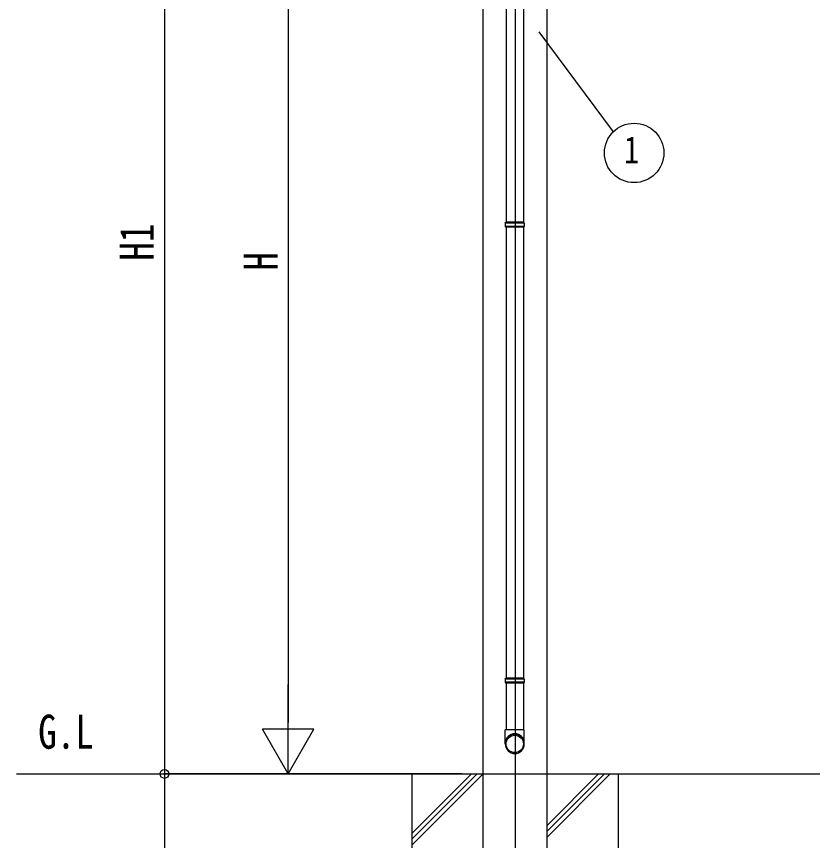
# Model space of a CAD drawing. Units: millimetres, scale not verified. Extents: x -10512 to 10512, y -7425 to 7425.
# Drawn here: x -2213 to -284, y -5030 to -3033 of the extents above; entities that cross this region are included whole.
import ezdxf
from ezdxf.enums import TextEntityAlignment as Align

# ---------------------------------------------------------------- set-up
doc = ezdxf.new("R2010")
doc.units = ezdxf.units.MM
doc.header["$LTSCALE"] = 40
for name, color, linetype in [('0-2_USER1', 3, 'Continuous'), ('0-3_YKK_12', 2, 'Continuous'), ('0-4_YKK_13', 4, 'Continuous'), ('0-5_YKK_A1', 4, 'Continuous'), ('0-6_YKK_D', 6, 'Continuous')]:
    doc.layers.add(name, color=color, linetype=linetype)
doc.styles.add('ＭＳ ゴシック', font='')
doc.styles.get('ＭＳ ゴシック').set_extended_font_data('MS Gothic')

msp = doc.modelspace()

# ---------------------------------------------------------------- linework, layer by layer
at = {"layer": '0-3_YKK_12'}
msp.add_line((-1004.54, -2049.01), (-1004.54, -5483.67), dxfattribs=at)
at = {"layer": '0-4_YKK_13'}
for p, q in [((-1026.31, -2439.13), (-1026.31, -3532)), ((-984.31, -2439.13), (-984.31, -3532)), ((-1028.31, -3534), (-1027.31, -3532)), ((-982.31, -3534), (-1028.31, -3534)), ((-983.31, -3532), (-1027.31, -3532)), ((-982.31, -3534), (-983.31, -3532)), ((-982.31, -3534), (-982.31, -3542)), ((-982.31, -3542), (-1028.31, -3542)), ((-983.31, -3544), (-1027.31, -3544)), ((-1026.31, -3544), (-1026.31, -4636.88)), ((-984.31, -3544), (-984.31, -4636.88)), ((-982.31, -3542), (-983.31, -3544)), ((-1028.31, -4638.88), (-1027.31, -4636.88)), ((-982.31, -4638.88), (-1028.31, -4638.88)), ((-982.31, -4646.88), (-1028.31, -4646.88)), ((-983.31, -4636.88), (-1027.31, -4636.88)), ((-983.31, -4648.88), (-1027.31, -4648.88)), ((-1026.31, -4648.88), (-1026.31, -4761.99)), ((-984.31, -4648.88), (-984.31, -4761.99)), ((-982.31, -4638.88), (-983.31, -4636.88)), ((-982.31, -4646.88), (-983.31, -4648.88)), ((-982.31, -4638.88), (-982.31, -4646.88)), ((-1028.31, -4796.13), (-1028.31, -4761.99)), ((-982.31, -4761.99), (-1028.31, -4761.99)), ((-982.31, -4796.13), (-982.31, -4761.99))]:
    msp.add_line(p, q, dxfattribs=at)
for points in [[(-1028.31, -3534), (-1028.31, -3542), (-1027.31, -3544)], [(-1028.31, -4638.88), (-1028.31, -4646.88), (-1027.31, -4648.88)]]:
    msp.add_lwpolyline(points, dxfattribs=at)
for centre, major_axis, ratio, start_param, end_param in [((-1005.31, -4794.39), (-23, 0), 0.996195, 3.1415927, 6.2831853), ((-1005.31, -4796.13), (-23, 0), 0.996195, 3.1415927, 6.2831853), ((-1005.31, -4796.13), (0, -23.43), 0.981806, 4.712389, 7.8539816)]:
    msp.add_ellipse(centre, major_axis=major_axis, ratio=ratio, start_param=start_param, end_param=end_param, dxfattribs=at)
msp.add_ellipse((-1005.31, -4796.13), major_axis=(21, 0), ratio=0.996195, dxfattribs=at)
at = {"layer": '0-5_YKK_A1'}
for p, q in [((-1082.29, -5418.96), (-1082.29, -2254.2)), ((-926.79, -5418.96), (-926.79, -2239.96)), ((-2213.03, -4868.96), (1782.92, -4868.96)), ((-1254.54, -4868.96), (-1254.54, -5568.96)), ((-1254.54, -5012.94), (-1110.56, -4868.96)), ((-1254.54, -5027.08), (-1096.42, -4868.96)), ((-1254.54, -5041.22), (-1082.27, -4868.96)), ((-926.79, -5021.84), (-773.91, -4868.96)), ((-926.79, -5007.7), (-788.05, -4868.96)), ((-926.79, -4993.56), (-802.19, -4868.96)), ((-754.54, -4868.96), (-754.54, -5568.96))]:
    msp.add_line(p, q, dxfattribs=at)
at = {"layer": '0-6_YKK_D'}
for p, q in [((-1854.54, -2249.47), (-1854.54, -4868.96)), ((-1554.54, -2494.01), (-1554.54, -4743.96)), ((-946.72, -3070.3), (-766.92, -3312.94)), ((-1554.54, -4868.96), (-1554.54, -4652.45)), ((-1554.54, -4868.96), (-1617.04, -4760.71)), ((-1492.04, -4760.71), (-1617.04, -4760.71)), ((-1554.54, -4868.96), (-1492.04, -4760.71)), ((-1354.79, -4868.96), (-1855.54, -4868.96)), ((-1132.79, -4868.96), (-1855.54, -4868.96)), ((-1854.54, -4868.96), (-1854.54, -5418.96)), ((-1132.79, -4868.96), (-1555.54, -4868.96))]:
    msp.add_line(p, q, dxfattribs=at)
for centre, radius in [((-716.2, -3364.04), 72), ((-1854.54, -4868.96), 10.62), ((-1854.54, -4868.96), 10.62)]:
    msp.add_circle(centre, radius, dxfattribs=at)

# ---------------------------------------------------------------- texts
at = {"layer": '0-2_USER1', "style": 'ＭＳ ゴシック', "width": 0.8}
msp.add_text('G.L', height=82.48, dxfattribs=at).set_placement((-2160.5, -4832.5), align=Align.BOTTOM_LEFT)
at = {"layer": '0-6_YKK_D', "style": 'ＭＳ ゴシック', "width": 0.8}
msp.add_text('1', height=65.98, dxfattribs=at).set_placement((-740.2, -3409.04), align=Align.BOTTOM_LEFT)
for s, p in [('H1', (-1855.54, -3625.22)), ('H', (-1555.54, -3648.99))]:
    msp.add_text(s, height=82.48, rotation=90, dxfattribs=at).set_placement(p, align=Align.BOTTOM_LEFT)

doc.saveas('drawing.dxf')
